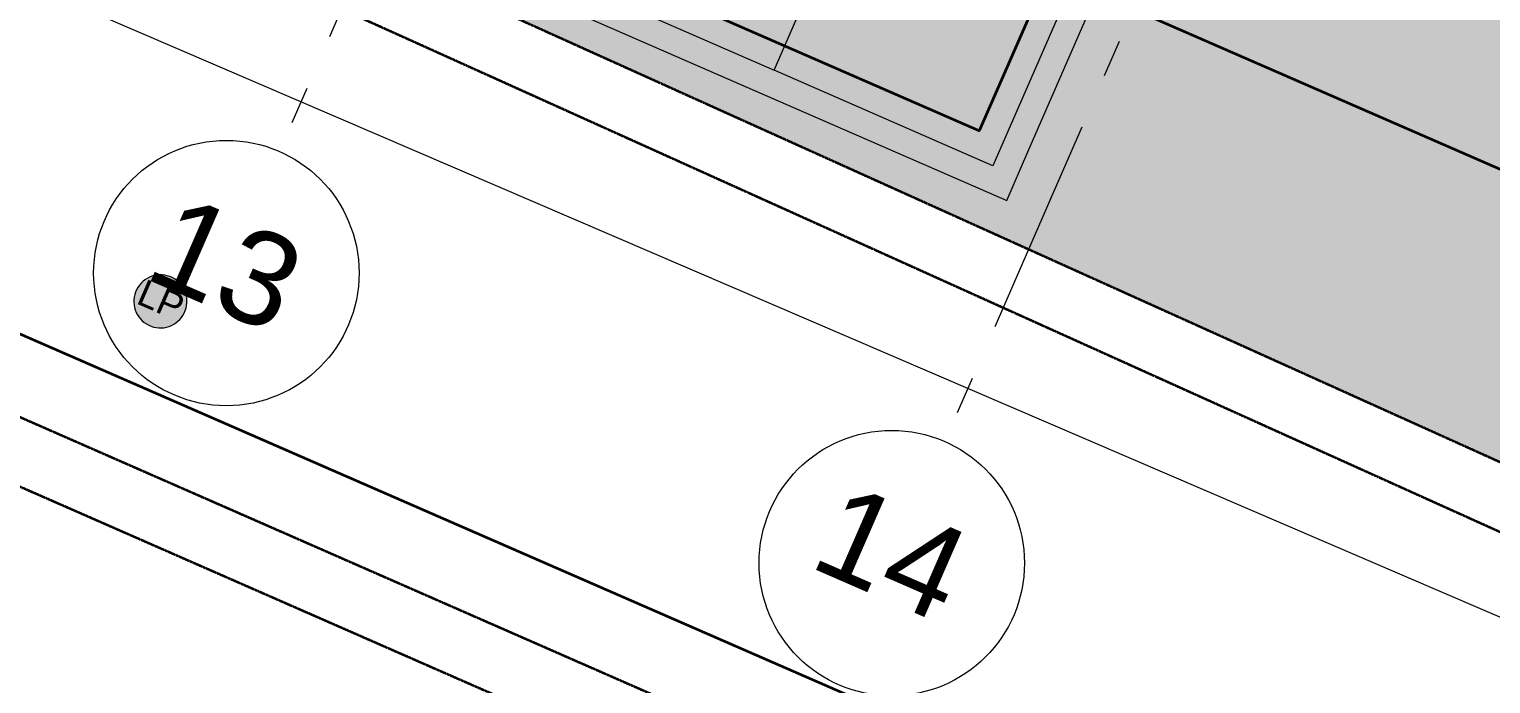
# Model space of a CAD drawing. Header units: millimetres. Extents: x -99530 to 1067232, y -97212 to 137997.
# Drawn here: x 57248 to 62755, y -31999 to -29533 of the extents above; entities that cross this region are included whole.
import ezdxf
from ezdxf.enums import TextEntityAlignment as Align

# ---------------------------------------------------------------- set-up
doc = ezdxf.new("R2010")
doc.units = ezdxf.units.MM
doc.header["$MEASUREMENT"] = 0
doc.linetypes.add('Double Dashed', pattern=[1093.611073, 529.166651, -211.666656, 141.111112, -211.666656])
doc.linetypes.add('HIDDEN2', pattern=[0.375, 0.25, -0.125])
for name, color, linetype in [('A-20-M_Hard_Landscape', 7, 'Continuous'), ('New_A-15-MG_Structural_Grid', 7, 'Continuous'), ('New_A-20-M_Hard_Landscape', 7, 'Continuous'), ('New_A-40-M_Soft_Landscaping_P2', 7, 'Continuous')]:
    doc.layers.add(name, color=color, linetype=linetype)
for name, color, linetype, lineweight in [('A-20-M_Hard_Landscape-Phase 1_Pen_No__1', 7, 'Continuous', 13), ('A-20-M_Hard_Landscape-Phase 1_Pen_No__121', 255, 'Continuous', 0), ('A-20-M_Hard_Landscape-Phase 1_Pen_No__7', 7, 'Continuous', 35), ('A-20-M_Hard_Landscape_Pen_No__1', 7, 'Continuous', 13), ('New_A-15-MG_Structural_Grid_Pen_No__4', 7, 'Continuous', 20), ('New_A-40-M_Soft_Landscaping_P2_Pen_No__150', 7, 'Continuous', 0)]:
    doc.layers.add(name, color=color, linetype=linetype, lineweight=lineweight)
for name, color, linetype, lineweight, true_color in [('A-20-M_Hard_Landscape-Phase 1_Pen_No__211', 7, 'Continuous', 13, 0xebf6ff), ('A-20-M_Hard_Landscape-Phase 1_Pen_No__225', 7, 'Continuous', 13, 0xc6a370), ('New_A-20-M_Hard_Landscape-Phase 1_Pen_No__102', 7, 'Continuous', 15, 0xcccccc), ('New_A-20-M_Hard_Landscape_Pen_No__53', 7, 'Continuous', 35, 0x444444)]:
    doc.layers.add(name, color=color, linetype=linetype, lineweight=lineweight, true_color=true_color)
doc.styles.add('GENERATED_STYLE_3', font='')
doc.styles.add('GENERATED_STYLE_4', font='')
doc.styles.get('GENERATED_STYLE_3').set_extended_font_data('Arial')
doc.styles.get('GENERATED_STYLE_4').set_extended_font_data('Swis721 BT')

# ---------------------------------------------------------------- blocks, each defined once
blk = doc.blocks.new('Mesh_11_1', base_point=(38476.3, -27090.5))
at = {"layer": 'New_A-20-M_Hard_Landscape_Pen_No__53', "linetype": 'Continuous', "flags": 128}
blk.add_lwpolyline([(38476.3, -27090.5), (40855.5, -28127.9), (42533.2, -24280.4), (53914.5, -29243.2), (51117.7, -35657.3), (53409.3, -36656.6), (56206.1, -30242.5), (63081, -33240.3), (59936.1, -40452.4, 0.120293), (62768.8, -40737.8, 0.15737), (66086.8, -39130, 0.078126), (67217.3, -37647.5), (69310.3, -32902.5), (61088.4, -29317.3), (60827.6, -29915.3), (42605.5, -21969.6), (42885.3, -21327.9), (48200.1, -23645.4), (49082.7, -21621.3), (41987.2, -18527.4), (41187.8, -20360.7), (40975.7, -20847.2), (41163.1, -20928.9)], format="xyb", close=True, dxfattribs=at)
blk = doc.blocks.new('Mesh_14_1', base_point=(55407.8, -32073.4))
at = {"layer": 'New_A-40-M_Soft_Landscaping_P2_Pen_No__150', "linetype": 'Continuous', "flags": 128}
blk.add_lwpolyline([(55407.8, -32073.4), (56206.1, -30242.5), (63081, -33240.3), (62282.6, -35071.1)], close=True, dxfattribs=at)
blk = doc.blocks.new('Standard grid marker_5')
at = {"layer": 'New_A-15-MG_Structural_Grid_Pen_No__4', "linetype": 'Double Dashed'}
for p, q in [((1000, 0), (29726, 0)), ((29726, 0), (30726, 0))]:
    blk.add_line(p, q, dxfattribs=at)
at = {"layer": 'New_A-15-MG_Structural_Grid_Pen_No__4', "linetype": 'Continuous'}
blk.add_circle((31226, 0), 500, dxfattribs=at)
at = {"layer": 'New_A-15-MG_Structural_Grid_Pen_No__4', "linetype": 'Double Dashed'}
blk.add_point((29726, 0), dxfattribs=at)
blk.add_point((29726, 0), dxfattribs=at)
at = {"layer": 'New_A-15-MG_Structural_Grid_Pen_No__4', "style": 'GENERATED_STYLE_4'}
for tag, p in [('AC_MarkerText_1_0', (-500, 36.5)), ('AC_MarkerText_1_1', (31226, 36.5))]:
    blk.add_attdef(tag, text='', height=350, rotation=90, dxfattribs=at).set_placement(p, align=Align.MIDDLE_CENTER)
blk = doc.blocks.new('Line_8_1', base_point=(47778.1, -25292))
at = {"layer": 'A-20-M_Hard_Landscape_Pen_No__1', "linetype": 'Continuous'}
blk.add_line((47778.1, -25292), (68651.9, -34270), dxfattribs=at)

msp = doc.modelspace()

# ---------------------------------------------------------------- hatches: boundary and pattern name
at = {"layer": 'A-20-M_Hard_Landscape-Phase 1_Pen_No__121', "linetype": 'Continuous'}
for points in [[(60054.3, -29687.2), (60564.9, -28516.4), (61389.9, -28876.1), (60879.3, -30047)], [(60414.1, -28862.2), (59955.8, -28662.4), (59596, -29487.4), (60054.3, -29687.2)]]:
    msp.add_hatch(color=256, dxfattribs=at).paths.add_polyline_path(points)
at = {"layer": 'A-20-M_Hard_Landscape-Phase 1_Pen_No__211', "linetype": 'Continuous'}
msp.add_hatch(color=256, dxfattribs=at).paths.add_polyline_path([(42525.6, -22152.9), (42708.9, -22232.8), (60931, -30178.6), (61011, -29995.3), (62181, -27312), (61997.7, -27232), (60827.6, -29915.3), (42605.5, -21969.6)])
at = {"layer": 'A-20-M_Hard_Landscape-Phase 1_Pen_No__225', "linetype": 'Continuous'}
msp.add_hatch(color=256, dxfattribs=at).paths.add_polyline_path([(57719.3, -30461, 0.414214), (57644.9, -30581.2, 0.414214), (57765.1, -30655.7, 0.414214), (57839.6, -30535.5, 0.414214)])
at = {"layer": 'New_A-20-M_Hard_Landscape-Phase 1_Pen_No__102', "linetype": 'Continuous'}
msp.add_hatch(color=256, dxfattribs=at).paths.add_polyline_path([(44663.4, -19597.1), (43323.4, -22670.1), (43614, -22804.7), (51405.8, -26025.1), (63500, -31484.1), (63811.4, -31619.9), (65129.3, -28597.6), (45185.4, -19901), (45213.4, -19836.9)])

# ---------------------------------------------------------------- linework, layer by layer
at = {"layer": 'A-20-M_Hard_Landscape-Phase 1_Pen_No__1', "linetype": 'Continuous', "flags": 128}
for points in [[(42525.6, -22152.9), (42708.9, -22232.8), (60931, -30178.6), (61011, -29995.3), (62181, -27312), (61997.7, -27232), (60827.6, -29915.3), (42605.5, -21969.6)], [(60054.3, -29687.2), (60564.9, -28516.4), (61389.9, -28876.1), (60879.3, -30047)], [(60414.1, -28862.2), (59955.8, -28662.4), (59596, -29487.4), (60054.3, -29687.2)]]:
    msp.add_lwpolyline(points, close=True, dxfattribs=at)
msp.add_lwpolyline([(57719.3, -30461, 0.414214), (57644.9, -30581.2, 0.414214), (57765.1, -30655.7, 0.414214), (57839.6, -30535.5, 0.414214)], format="xyb", close=True, dxfattribs=at)
at = {"layer": 'A-20-M_Hard_Landscape-Phase 1_Pen_No__7', "linetype": 'HIDDEN2', "flags": 128}
for points in [[(26969.7, -17782), (35409, -21505.7), (42305.8, -24461.1), (50492.3, -28046.2), (62614.4, -33363.2)], [(26872.8, -18001.6), (35313.3, -21725.8), (42210.4, -24681.3), (50395.9, -28266), (62518, -33583)], [(40589.7, -21404.1), (43614, -22804.7), (51405.8, -26025.1), (63500, -31484.1)], [(40488.9, -21621.9), (43517.7, -23024.6), (51310.6, -26245.5), (63401.2, -31702.8)]]:
    msp.add_lwpolyline(points, dxfattribs=at)

# ---------------------------------------------------------------- block references
at = {"layer": 'A-20-M_Hard_Landscape', "linetype": 'Continuous'}
msp.add_blockref('Line_8_1', (47778.1, -25292), dxfattribs=at)
at = {"layer": 'New_A-15-MG_Structural_Grid', "color": 8, "linetype": 'Continuous', "lineweight": 15}
ref = msp.add_blockref('Standard grid marker_5', (70471.8, -1828.4), dxfattribs=dict(at, zscale=1000, rotation=246.4404115839982))
ref.add_attrib('AC_MarkerText_1_1', '13', dxfattribs={"layer": 'New_A-15-MG_Structural_Grid_Pen_No__4', "color": 7, "height": 350, "rotation": 336.4404, "style": 'GENERATED_STYLE_4'}).set_placement((57990.7, -30415.1), align=Align.MIDDLE_CENTER)
ref = msp.add_blockref('Standard grid marker_5', (72978.9, -2921.6), dxfattribs=dict(at, zscale=1000, rotation=246.4404115839982))
ref.add_attrib('AC_MarkerText_1_1', '14', dxfattribs={"layer": 'New_A-15-MG_Structural_Grid_Pen_No__4', "color": 7, "height": 350, "rotation": 336.4404, "style": 'GENERATED_STYLE_4'}).set_placement((60497.8, -31503.5), align=Align.MIDDLE_CENTER)
at = {"layer": 'New_A-20-M_Hard_Landscape', "color": 49, "lineweight": 35, "true_color": 0x444444}
msp.add_blockref('Mesh_11_1', (38476.3, -27090.5), dxfattribs=at)
at = {"layer": 'New_A-40-M_Soft_Landscaping_P2'}
msp.add_blockref('Mesh_14_1', (55407.8, -32073.4), dxfattribs=at)

# ---------------------------------------------------------------- texts
at = {"layer": 'A-20-M_Hard_Landscape-Phase 1_Pen_No__7', "linetype": 'Continuous', "insert": (57764.7, -30506.7), "char_height": 100, "attachment_point": 2, "rotation": 336.4404, "style": 'GENERATED_STYLE_3'}
msp.add_mtext('\\A1;{\\fArial|b0|i0|c0|p34;LP}', dxfattribs=at)

doc.saveas('drawing.dxf')
